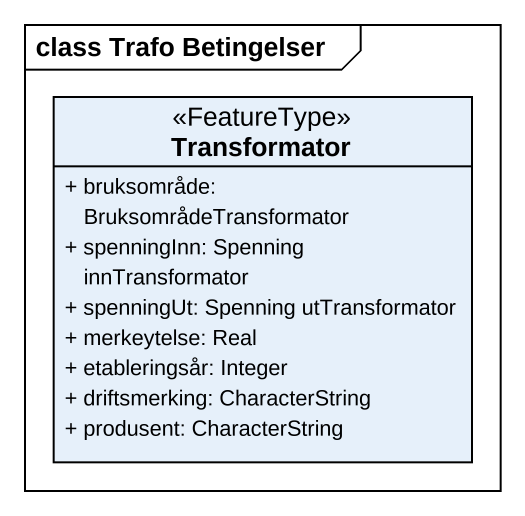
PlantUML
@startuml
mainframe class Trafo Betingelser
hide circle
hide empty members
skinparam classAttributeIconSize 0
class Transformator <<FeatureType>> {
  + bruksområde: BruksområdeTransformator
  + spenningInn: Spenning innTransformator
  + spenningUt: Spenning utTransformator
  + merkeytelse: Real
  + etableringsår: Integer
  + driftsmerking: CharacterString
  + produsent: CharacterString
}
@enduml
